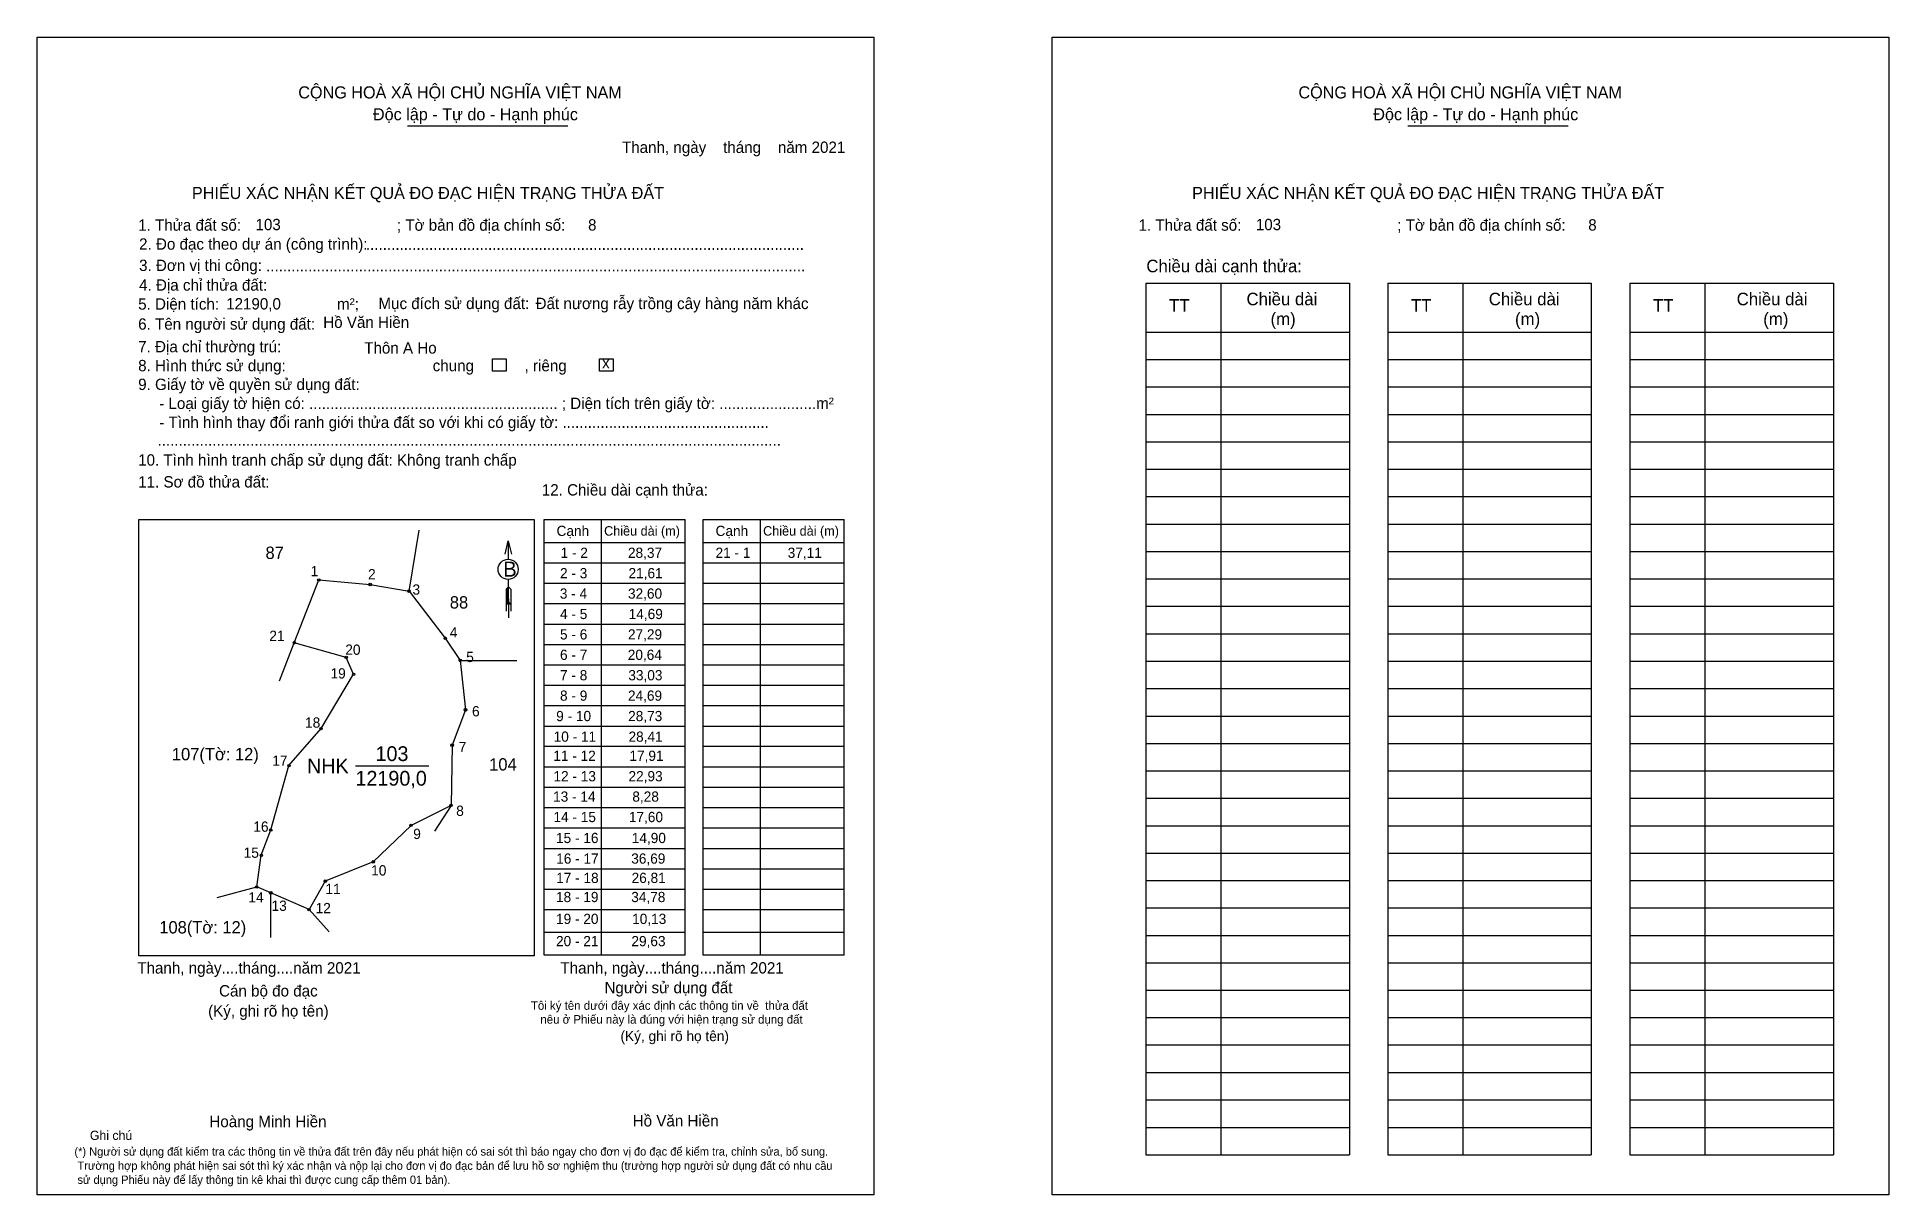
# Model space of a CAD drawing. Extents: x 544552 to 545568, y 1823802 to 1824437.
import ezdxf

# ---------------------------------------------------------------- set-up
doc = ezdxf.new("R2010")
doc.units = 0
for name, color, linetype in [('CanhThua', 7, 'Continuous'), ('kqddKhungInTrang1', 7, 'Continuous'), ('kqddKhungInTrang2', 7, 'Continuous'), ('kqddNoiDung', 7, 'Continuous'), ('kqddTemplate', 7, 'Continuous'), ('Level 1', 7, 'Continuous'), ('MocDinhThua', 7, 'Continuous'), ('NhanDiaChinhThua', 7, 'Continuous'), ('NhanTuCan', 7, 'Continuous'), ('RauThua', 7, 'Continuous'), ('SoHieuDinhThua', 7, 'Continuous')]:
    doc.layers.add(name, color=color, linetype=linetype)

msp = doc.modelspace()

# ---------------------------------------------------------------- linework, layer by layer
at = {"layer": 'CanhThua'}
for p, q in [((544692.8, 1824104.9), (544706.3, 1824139.4)), ((544706.3, 1824139.4), (544734.5, 1824136.9)), ((544734.5, 1824136.9), (544755.8, 1824133.2)), ((544755.8, 1824133.2), (544775.7, 1824107.4)), ((544721.3, 1824096.9), (544692.8, 1824104.9)), ((544775.7, 1824107.4), (544783.9, 1824095.2)), ((544725.4, 1824087.6), (544721.3, 1824096.9)), ((544783.9, 1824095.2), (544786.8, 1824068.1)), ((544707.5, 1824057.8), (544725.4, 1824087.6)), ((544786.8, 1824068.1), (544779.5, 1824048.7)), ((544689.9, 1824037.5), (544707.5, 1824057.8)), ((544779.5, 1824048.7), (544778.9, 1824015.7)), ((544679.9, 1824002.2), (544689.9, 1824037.5)), ((544778.9, 1824015.7), (544756.9, 1824004.7)), ((544756.9, 1824004.7), (544736.2, 1823984.7)), ((544674.7, 1823988.3), (544679.9, 1824002.2)), ((544672.2, 1823970.9), (544674.7, 1823988.3)), ((544736.2, 1823984.7), (544709.8, 1823974.1)), ((544709.8, 1823974.1), (544700.9, 1823958.5)), ((544679.9, 1823967.7), (544672.2, 1823970.9)), ((544700.9, 1823958.5), (544679.9, 1823967.7))]:
    msp.add_line(p, q, dxfattribs=at)
at = {"layer": 'kqddKhungInTrang1'}
msp.add_lwpolyline([(544551.6, 1824437.3), (545010.9, 1824437.3), (545010.9, 1823801.9), (544551.6, 1823801.9)], close=True, dxfattribs=at)
at = {"layer": 'kqddKhungInTrang2'}
msp.add_lwpolyline([(545108.9, 1824437.3), (545568.3, 1824437.3), (545568.3, 1823801.9), (545108.9, 1823801.9)], close=True, dxfattribs=at)
at = {"layer": 'kqddTemplate'}
for p, q in [((544755, 1824388.6), (544843, 1824388.6)), ((545304.2, 1824388.6), (545392.2, 1824388.6)), ((545160.4, 1824302.3), (545272.1, 1824302.3)), ((545160.4, 1824302.3), (545160.4, 1823824)), ((545201.5, 1824302.3), (545201.5, 1823824)), ((545272.1, 1824302.3), (545272.1, 1823824)), ((545293.2, 1824302.3), (545293.2, 1823824)), ((545293.2, 1824302.3), (545404.9, 1824302.3)), ((545334.3, 1824302.3), (545334.3, 1823824)), ((545404.9, 1824302.3), (545404.9, 1823824)), ((545426.1, 1824302.3), (545426.1, 1823824)), ((545426.1, 1824302.3), (545537.8, 1824302.3)), ((545467.2, 1824302.3), (545467.2, 1823824)), ((545537.8, 1824302.3), (545537.8, 1823824)), ((545160.4, 1824275.4), (545272.1, 1824275.4)), ((545293.2, 1824275.4), (545404.9, 1824275.4)), ((545426.1, 1824275.4), (545537.8, 1824275.4)), ((545160.4, 1824260.3), (545272.1, 1824260.3)), ((545293.2, 1824260.3), (545404.9, 1824260.3)), ((545426.1, 1824260.3), (545537.8, 1824260.3)), ((545160.4, 1824245.3), (545272.1, 1824245.3)), ((545293.2, 1824245.3), (545404.9, 1824245.3)), ((545426.1, 1824245.3), (545537.8, 1824245.3)), ((545160.4, 1824230.2), (545272.1, 1824230.2)), ((545293.2, 1824230.2), (545404.9, 1824230.2)), ((545426.1, 1824230.2), (545537.8, 1824230.2)), ((545160.4, 1824215.2), (545272.1, 1824215.2)), ((545293.2, 1824215.2), (545404.9, 1824215.2)), ((545426.1, 1824215.2), (545537.8, 1824215.2)), ((545160.4, 1824200.1), (545272.1, 1824200.1)), ((545293.2, 1824200.1), (545404.9, 1824200.1)), ((545426.1, 1824200.1), (545537.8, 1824200.1)), ((545160.4, 1824185.1), (545272.1, 1824185.1)), ((545293.2, 1824185.1), (545404.9, 1824185.1)), ((545426.1, 1824185.1), (545537.8, 1824185.1)), ((544830, 1824172.5), (544907.4, 1824172.5)), ((544830, 1823933.4), (544830, 1824172.5)), ((544861.2, 1824172.5), (544861.2, 1823933.4)), ((544907.4, 1823933.4), (544907.4, 1824172.5)), ((544917.3, 1824172.5), (544994.7, 1824172.5)), ((544917.3, 1823933.4), (544917.3, 1824172.5)), ((544948.5, 1824172.5), (544948.5, 1823933.4)), ((544994.7, 1823933.4), (544994.7, 1824172.5)), ((545160.4, 1824170), (545272.1, 1824170)), ((545293.2, 1824170), (545404.9, 1824170)), ((545426.1, 1824170), (545537.8, 1824170)), ((544810.3, 1824160.8), (544810.3, 1824150.7)), ((544830, 1824160), (544907.4, 1824160)), ((544917.3, 1824160), (544994.7, 1824160)), ((544830, 1824148.8), (544907.4, 1824148.8)), ((544917.3, 1824148.8), (544994.7, 1824148.8)), ((545160.4, 1824155), (545272.1, 1824155)), ((545293.2, 1824155), (545404.9, 1824155)), ((545426.1, 1824155), (545537.8, 1824155)), ((544810.4, 1824135.6), (544809.1, 1824134.4)), ((544810.3, 1824139.7), (544810.4, 1824118.6)), ((544810.4, 1824135.6), (544811.7, 1824134.4)), ((544830, 1824137.6), (544907.4, 1824137.6)), ((544917.3, 1824137.6), (544994.7, 1824137.6)), ((545160.4, 1824139.9), (545272.1, 1824139.9)), ((545293.2, 1824139.9), (545404.9, 1824139.9)), ((545426.1, 1824139.9), (545537.8, 1824139.9)), ((544810.4, 1824135.1), (544809.1, 1824133.8)), ((544810.4, 1824134.5), (544809.1, 1824133.3)), ((544809.1, 1824134.4), (544809.1, 1824122.3)), ((544810.4, 1824133.9), (544809.1, 1824132.7)), ((544810.4, 1824133.4), (544809.1, 1824132.1)), ((544810.4, 1824132.8), (544809.1, 1824131.5)), ((544810.4, 1824132.2), (544809.1, 1824131)), ((544810.4, 1824131.6), (544809.1, 1824130.4)), ((544810.4, 1824131.1), (544809.1, 1824129.8)), ((544810.4, 1824130.5), (544809.1, 1824129.3)), ((544810.4, 1824129.9), (544809.1, 1824128.7)), ((544810.4, 1824129.3), (544809.1, 1824128.1)), ((544810.4, 1824128.8), (544809.1, 1824127.5)), ((544810.4, 1824128.2), (544809.1, 1824127)), ((544810.4, 1824127.6), (544809.1, 1824126.4)), ((544810.4, 1824127.1), (544809.1, 1824125.8)), ((544810.4, 1824127.1), (544811.7, 1824125.8)), ((544811.7, 1824134.4), (544811.7, 1824122.3)), ((544830, 1824126.4), (544907.4, 1824126.4)), ((544917.3, 1824126.4), (544994.7, 1824126.4)), ((544830, 1824115.2), (544907.4, 1824115.2)), ((544917.3, 1824115.2), (544994.7, 1824115.2)), ((545160.4, 1824124.9), (545272.1, 1824124.9)), ((545293.2, 1824124.9), (545404.9, 1824124.9)), ((545426.1, 1824124.9), (545537.8, 1824124.9)), ((545160.4, 1824109.9), (545272.1, 1824109.9)), ((545293.2, 1824109.9), (545404.9, 1824109.9)), ((545426.1, 1824109.9), (545537.8, 1824109.9)), ((544830, 1824104), (544907.4, 1824104)), ((544917.3, 1824104), (544994.7, 1824104)), ((545160.4, 1824094.8), (545272.1, 1824094.8)), ((545293.2, 1824094.8), (545404.9, 1824094.8)), ((545426.1, 1824094.8), (545537.8, 1824094.8)), ((544830, 1824092.8), (544907.4, 1824092.8)), ((544917.3, 1824092.8), (544994.7, 1824092.8)), ((544830, 1824081.6), (544907.4, 1824081.6)), ((544917.3, 1824081.6), (544994.7, 1824081.6)), ((545160.4, 1824079.8), (545272.1, 1824079.8)), ((545293.2, 1824079.8), (545404.9, 1824079.8)), ((545426.1, 1824079.8), (545537.8, 1824079.8)), ((544830, 1824070.4), (544907.4, 1824070.4)), ((544917.3, 1824070.4), (544994.7, 1824070.4)), ((545160.4, 1824064.7), (545272.1, 1824064.7)), ((545293.2, 1824064.7), (545404.9, 1824064.7)), ((545426.1, 1824064.7), (545537.8, 1824064.7)), ((544830, 1824059.1), (544907.4, 1824059.1)), ((544917.3, 1824059.1), (544994.7, 1824059.1)), ((544907.4, 1824047.9), (544830, 1824047.9)), ((544994.7, 1824047.9), (544917.3, 1824047.9)), ((545160.4, 1824049.7), (545272.1, 1824049.7)), ((545293.2, 1824049.7), (545404.9, 1824049.7)), ((545426.1, 1824049.7), (545537.8, 1824049.7)), ((544907.4, 1824036.7), (544830, 1824036.7)), ((544994.7, 1824036.7), (544917.3, 1824036.7)), ((545160.4, 1824034.6), (545272.1, 1824034.6)), ((545293.2, 1824034.6), (545404.9, 1824034.6)), ((545426.1, 1824034.6), (545537.8, 1824034.6)), ((544907.4, 1824025.5), (544830, 1824025.5)), ((544994.7, 1824025.5), (544917.3, 1824025.5)), ((544907.4, 1824014.3), (544830, 1824014.3)), ((544994.7, 1824014.3), (544917.3, 1824014.3)), ((545160.4, 1824019.6), (545272.1, 1824019.6)), ((545293.2, 1824019.6), (545404.9, 1824019.6)), ((545426.1, 1824019.6), (545537.8, 1824019.6)), ((544907.4, 1824003.1), (544830, 1824003.1)), ((544994.7, 1824003.1), (544917.3, 1824003.1)), ((545160.4, 1824004.5), (545272.1, 1824004.5)), ((545293.2, 1824004.5), (545404.9, 1824004.5)), ((545426.1, 1824004.5), (545537.8, 1824004.5)), ((544907.4, 1823991.9), (544830, 1823991.9)), ((544994.7, 1823991.9), (544917.3, 1823991.9)), ((545160.4, 1823989.5), (545272.1, 1823989.5)), ((545293.2, 1823989.5), (545404.9, 1823989.5)), ((545426.1, 1823989.5), (545537.8, 1823989.5)), ((544907.4, 1823980.7), (544830, 1823980.7)), ((544994.7, 1823980.7), (544917.3, 1823980.7)), ((545160.4, 1823974.4), (545272.1, 1823974.4)), ((545293.2, 1823974.4), (545404.9, 1823974.4)), ((545426.1, 1823974.4), (545537.8, 1823974.4)), ((544907.4, 1823969.5), (544830, 1823969.5)), ((544994.7, 1823969.5), (544917.3, 1823969.5)), ((544907.4, 1823958.3), (544830, 1823958.3)), ((544994.7, 1823958.3), (544917.3, 1823958.3)), ((545160.4, 1823959.4), (545272.1, 1823959.4)), ((545293.2, 1823959.4), (545404.9, 1823959.4)), ((545426.1, 1823959.4), (545537.8, 1823959.4)), ((544907.4, 1823945.9), (544830, 1823945.9)), ((544994.7, 1823945.9), (544917.3, 1823945.9)), ((545160.4, 1823944.3), (545272.1, 1823944.3)), ((545293.2, 1823944.3), (545404.9, 1823944.3)), ((545426.1, 1823944.3), (545537.8, 1823944.3)), ((544907.4, 1823933.4), (544830, 1823933.4)), ((544994.7, 1823933.4), (544917.3, 1823933.4)), ((545160.4, 1823929.3), (545272.1, 1823929.3)), ((545293.2, 1823929.3), (545404.9, 1823929.3)), ((545426.1, 1823929.3), (545537.8, 1823929.3)), ((545160.4, 1823914.3), (545272.1, 1823914.3)), ((545293.2, 1823914.3), (545404.9, 1823914.3)), ((545426.1, 1823914.3), (545537.8, 1823914.3)), ((545160.4, 1823899.2), (545272.1, 1823899.2)), ((545293.2, 1823899.2), (545404.9, 1823899.2)), ((545426.1, 1823899.2), (545537.8, 1823899.2)), ((545160.4, 1823884.2), (545272.1, 1823884.2)), ((545293.2, 1823884.2), (545404.9, 1823884.2)), ((545426.1, 1823884.2), (545537.8, 1823884.2)), ((545160.4, 1823869.1), (545272.1, 1823869.1)), ((545293.2, 1823869.1), (545404.9, 1823869.1)), ((545426.1, 1823869.1), (545537.8, 1823869.1)), ((545160.4, 1823854.1), (545272.1, 1823854.1)), ((545293.2, 1823854.1), (545404.9, 1823854.1)), ((545426.1, 1823854.1), (545537.8, 1823854.1)), ((545160.4, 1823839), (545272.1, 1823839)), ((545293.2, 1823839), (545404.9, 1823839)), ((545426.1, 1823839), (545537.8, 1823839)), ((545160.4, 1823824), (545272.1, 1823824)), ((545293.2, 1823824), (545404.9, 1823824)), ((545426.1, 1823824), (545537.8, 1823824))]:
    msp.add_line(p, q, dxfattribs=at)
for points in [[(544801.6, 1824260.8), (544809.1, 1824260.8), (544809.1, 1824253.9), (544801.6, 1824253.9)], [(544860.4, 1824260.8), (544867.9, 1824260.8), (544867.9, 1824253.9), (544860.4, 1824253.9)], [(544607.5, 1824172.5), (544824.5, 1824172.5), (544824.5, 1823933.2), (544607.5, 1823933.2)]]:
    msp.add_lwpolyline(points, close=True, dxfattribs=at)
msp.add_lwpolyline([(544808.5, 1824153.5), (544810.3, 1824160.8), (544812.1, 1824153.5)], dxfattribs=at)
msp.add_circle((544810.2, 1824145.2), 5.52, dxfattribs=at)
at = {"layer": 'Level 1'}
for p, q in [((544755.8, 1824133.2), (544761.4, 1824166.7)), ((544783.9, 1824095.2), (544814.9, 1824095.2)), ((544778.9, 1824015.7), (544769.8, 1824001.5)), ((544700.9, 1823958.5), (544712, 1823946.3))]:
    msp.add_line(p, q, dxfattribs=at)
at = {"layer": 'MocDinhThua'}
for centre in [(544706.3, 1824139.4), (544734.5, 1824136.9), (544755.8, 1824133.2), (544692.8, 1824104.9), (544775.7, 1824107.4), (544721.3, 1824096.9), (544783.9, 1824095.2), (544725.4, 1824087.6), (544786.8, 1824068.1), (544707.5, 1824057.8), (544779.5, 1824048.7), (544689.9, 1824037.5), (544778.9, 1824015.7), (544756.9, 1824004.7), (544679.9, 1824002.2), (544674.7, 1823988.3), (544736.2, 1823984.7), (544709.8, 1823974.1), (544672.2, 1823970.9), (544679.9, 1823967.7), (544700.9, 1823958.5)]:
    msp.add_circle(centre, 0.677, dxfattribs=at)
at = {"layer": 'NhanDiaChinhThua'}
msp.add_line((544726.4, 1824037.3), (544766.7, 1824037.3), dxfattribs=at)
at = {"layer": 'RauThua'}
for p, q in [((544684.6, 1824084), (544692.8, 1824104.9)), ((544650.4, 1823965.2), (544672.2, 1823970.9)), ((544679.9, 1823943.1), (544679.9, 1823967.7))]:
    msp.add_line(p, q, dxfattribs=at)

# ---------------------------------------------------------------- texts
at = {"layer": 'kqddNoiDung'}
for s, height, p in [('Thanh, ngày    tháng    năm 2021  ', 6.225, (544872.7, 1824373.7)), ('103', 6.22, (544671.5, 1824331.3)), ('8', 6.22, (544854.1, 1824331.1)), ('103', 6.22, (545220.7, 1824331.3)), ('8', 6.22, (545403.2, 1824331.1)), ('........................................................................................................', 6.2248, (544732.1, 1824320.5)), ('................................................................................................................................', 6.2248, (544677.3, 1824308.7)), ('12190,0', 6.22, (544655.4, 1824287.8)), ('Đất nương rẫy trồng cây hàng năm khác', 6.225, (544825.3, 1824288)), ('Hồ Văn Hiền', 6.225, (544708.7, 1824277.7)), ('Thôn A Ho', 6.22, (544731.2, 1824263.6)), ('x', 6.22, (544861.8, 1824255.5)), ('1 - 2', 5.6, (544839, 1824151.5)), ('28,37', 5.6, (544876, 1824151.5)), ('21 - 1', 5.6, (544924.1, 1824151.5)), ('37,11', 5.6, (544963.7, 1824151.5)), ('2 - 3', 5.6, (544838.7, 1824140.3)), ('21,61', 5.6, (544876.3, 1824140.3)), ('3 - 4', 5.6, (544838.6, 1824129.1)), ('32,60', 5.6, (544876, 1824129.1)), ('4 - 5', 5.6, (544838.7, 1824117.9)), ('14,69', 5.6, (544876.4, 1824117.9)), ('5 - 6', 5.6, (544838.7, 1824106.7)), ('27,29', 5.6, (544876, 1824106.7)), ('6 - 7', 5.6, (544838.7, 1824095.5)), ('20,64', 5.6, (544875.9, 1824095.5)), ('7 - 8', 5.6, (544838.7, 1824084.3)), ('33,03', 5.6, (544876.2, 1824084.3)), ('8 - 9', 5.6, (544838.7, 1824073.1)), ('24,69', 5.6, (544876, 1824073.1)), ('9 - 10', 5.6, (544836.6, 1824061.9)), ('28,73', 5.6, (544876.1, 1824061.9)), ('10 - 11', 5.6, (544835.2, 1824050.6)), ('28,41', 5.6, (544876.3, 1824050.6)), ('11 - 12', 5.6, (544835, 1824040.1)), ('17,91', 5.6, (544876.8, 1824040.1)), ('12 - 13', 5.6, (544835.1, 1824028.9)), ('22,93', 5.6, (544876.3, 1824028.9)), ('13 - 14', 5.6, (544834.9, 1824017.7)), ('8,28', 5.6, (544878.4, 1824017.7)), ('14 - 15', 5.6, (544835.1, 1824006.5)), ('17,60', 5.6, (544876.5, 1824006.5)), ('15 - 16', 5.6, (544836.5, 1823995)), ('14,90', 5.6, (544878.1, 1823995)), ('16 - 17', 5.6, (544836.6, 1823983.7)), ('36,69', 5.6, (544877.8, 1823983.7)), ('17 - 18', 5.6, (544836.6, 1823973.1)), ('26,81', 5.6, (544878, 1823973.1)), ('18 - 19', 5.6, (544836.5, 1823962.6)), ('34,78', 5.6, (544877.8, 1823962.6)), ('19 - 20', 5.6, (544836.5, 1823950.6)), ('10,13', 5.6, (544878.3, 1823950.6)), ('20 - 21', 5.6, (544836.5, 1823938.4)), ('29,63', 5.6, (544877.9, 1823938.4)), ('Thanh, ngày....tháng....năm 2021', 6.225, (544606.6, 1823923.4)), ('Thanh, ngày....tháng....năm 2021', 6.225, (544838.9, 1823923.4)), ('Hồ Văn Hiền', 6.225, (544878.6, 1823839.5))]:
    msp.add_text(s, height=height, dxfattribs=at).set_placement(p)
at = {"layer": 'kqddTemplate'}
for s, height, p in [('CỘNG HOÀ XÃ HỘI CHỦ NGHĨA VIỆT NAM', 6.64, (544695, 1824403.6)), ('CỘNG HOÀ XÃ HỘI CHỦ NGHĨA VIỆT NAM', 6.64, (545244.1, 1824403.6)), ('Độc lập - Tự do - Hạnh phúc', 6.64, (544736, 1824391.6)), ('Độc lập - Tự do - Hạnh phúc', 6.64, (545285.2, 1824391.6)), ('PHIẾU XÁC NHẬN KẾT QUẢ ĐO ĐẠC HIỆN TRẠNG THỬA ĐẤT', 6.64, (544636.6, 1824348.4)), ('PHIẾU XÁC NHẬN KẾT QUẢ ĐO ĐẠC HIỆN TRẠNG THỬA ĐẤT', 6.64, (545185.7, 1824348.4)), ('1. Thửa đất số:                                     ; Tờ bản đồ địa chính số:', 6.225, (544607.1, 1824331)), ('1. Thửa đất số:                                     ; Tờ bản đồ địa chính số:', 6.225, (545156.3, 1824331)), ('2. Đo đạc theo dự án (công trình): ', 6.225, (544607.6, 1824320.6)), ('3. Đơn vị thi công: ', 6.225, (544607.6, 1824308.9)), ('Chiều dài cạnh thửa:', 6.878, (545160.6, 1824308.2)), ('4. Địa chỉ thửa đất:', 6.225, (544607.6, 1824298.1)), ('5. Diện tích:                            m²; ', 6.225, (544607.1, 1824287.7)), ('Mục đích sử dụng đất:', 6.225, (544739, 1824288)), ('TT', 6.88, (545173.1, 1824286.6)), ('Chiều dài', 6.88, (545215.6, 1824290.1)), ('TT', 6.88, (545305.9, 1824286.6)), ('Chiều dài', 6.88, (545348.6, 1824290.1)), ('TT', 6.88, (545438.8, 1824286.6)), ('Chiều dài', 6.88, (545484.7, 1824290.1)), ('6. Tên người sử dụng đất:', 6.225, (544607.1, 1824276.7)), ('(m)', 6.88, (545228.8, 1824279.2)), ('(m)', 6.88, (545363, 1824279.2)), ('(m)', 6.88, (545499.3, 1824279.2)), ('7. Địa chỉ thường trú:', 6.225, (544607.1, 1824264.3)), ('8. Hình thức sử dụng:', 6.225, (544607.1, 1824253.9)), ('chung            , riêng', 6.225, (544768.8, 1824253.9)), ('9. Giấy tờ về quyền sử dụng đất:', 6.225, (544607.1, 1824243.6)), ('     - Loại giấy tờ hiện có: ........................................................... ; Diện tích trên giấy tờ: .......................m²', 6.2248, (544607.1, 1824233.2)), ('     - Tình hình thay đổi ranh giới thửa đất so với khi có giấy tờ: .................................................', 6.2248, (544607.1, 1824222.8)), ('10. Tình hình tranh chấp sử dụng đất: Không tranh chấp', 6.225, (544607.1, 1824202.1)), ('....................................................................................................................................................', 6.2248, (544617.7, 1824213)), ('11. Sơ đồ thửa đất:', 6.225, (544607.1, 1824190.1)), ('12. Chiều dài cạnh thửa:', 6.225, (544828.7, 1824185.7)), ('Cạnh', 5.6, (544836.8, 1824163.5)), ('Chiều dài (m)', 5.187, (544862.9, 1824163.7)), ('Cạnh', 5.6, (544924.1, 1824163.5)), ('Chiều dài (m)', 5.187, (544950.2, 1824163.7)), ('B', 8.3, (544807.5, 1824141.2)), ('Cán bộ đo đạc', 6.225, (544651.5, 1823910.8)), ('Người sử dụng đất', 6.225, (544863.1, 1823912.6)), ('(Ký, ghi rõ họ tên)', 6.225, (544645.5, 1823899.8)), ('Tôi ký tên dưới đây xác định các thông tin về  thửa đất ', 4.706, (544822.7, 1823903.5)), ('nêu ở Phiếu này là đúng với hiện trạng sử dụng đất', 4.706, (544827.9, 1823895.9)), ('(Ký, ghi rõ họ tên)', 5.602, (544871.9, 1823886.3)), ('Hoàng Minh Hiền', 6.225, (544646.2, 1823839.1)), ('Ghi chú', 5.04, (544580.6, 1823832.1)), ('(*) Người sử dụng đất kiểm tra các thông tin về thửa đất trên đây nếu phát hiện có sai sót thì báo ngay cho đơn vị đo đạc để kiểm tra, chỉnh sửa, bổ sung.', 4.5379, (544572.1, 1823823.5)), (' Trường hợp không phát hiện sai sót thì ký xác nhận và nộp lại cho đơn vị đo đạc bản để lưu hồ sơ nghiệm thu (trường hợp người sử dụng đất có nhu cầu', 4.5379, (544572.1, 1823815.7)), (' sử dụng Phiếu này để lấy thông tin kê khai thì được cung cấp thêm 01 bản).', 4.538, (544572.1, 1823808))]:
    msp.add_text(s, height=height, dxfattribs=at).set_placement(p)
at = {"layer": 'NhanDiaChinhThua'}
for s, p in [('103', (544737.4, 1824040)), ('NHK', (544699.8, 1824033.3)), ('12190,0', (544726.4, 1824026.5))]:
    msp.add_text(s, height=8.1, dxfattribs=at).set_placement(p)
at = {"layer": 'NhanTuCan'}
for s, height, p in [('87', 6.77, (544677, 1824150.9)), ('88', 6.77, (544778.2, 1824123.7)), ('107(Tờ: 12)', 6.773, (544625.6, 1824040.4)), ('104', 6.77, (544799.8, 1824034.8)), ('108(Tờ: 12)', 6.773, (544618.7, 1823945.4))]:
    msp.add_text(s, height=height, dxfattribs=at).set_placement(p)
at = {"layer": 'SoHieuDinhThua'}
for s, p in [('1', (544701.8, 1824141.4)), ('2', (544733.3, 1824139.7)), ('3', (544757.7, 1824131.3)), ('21', (544679.1, 1824105.9)), ('4', (544778.2, 1824107.8)), ('20', (544720.8, 1824098.3)), ('5', (544787.2, 1824094.3)), ('19', (544712.7, 1824085.3)), ('6', (544790.4, 1824064.5)), ('18', (544698.7, 1824058.3)), ('7', (544783.1, 1824044.9)), ('17', (544680.7, 1824037.4)), ('8', (544781.7, 1824009.9)), ('16', (544670.3, 1824001.2)), ('9', (544758.1, 1823997.2)), ('15', (544665, 1823986.9)), ('10', (544735, 1823977.2)), ('11', (544709.9, 1823967)), ('14', (544667.6, 1823962.4)), ('13', (544680.3, 1823957.8)), ('12', (544704.5, 1823956.5))]:
    msp.add_text(s, height=5.64, dxfattribs=at).set_placement(p)

doc.saveas('drawing.dxf')
